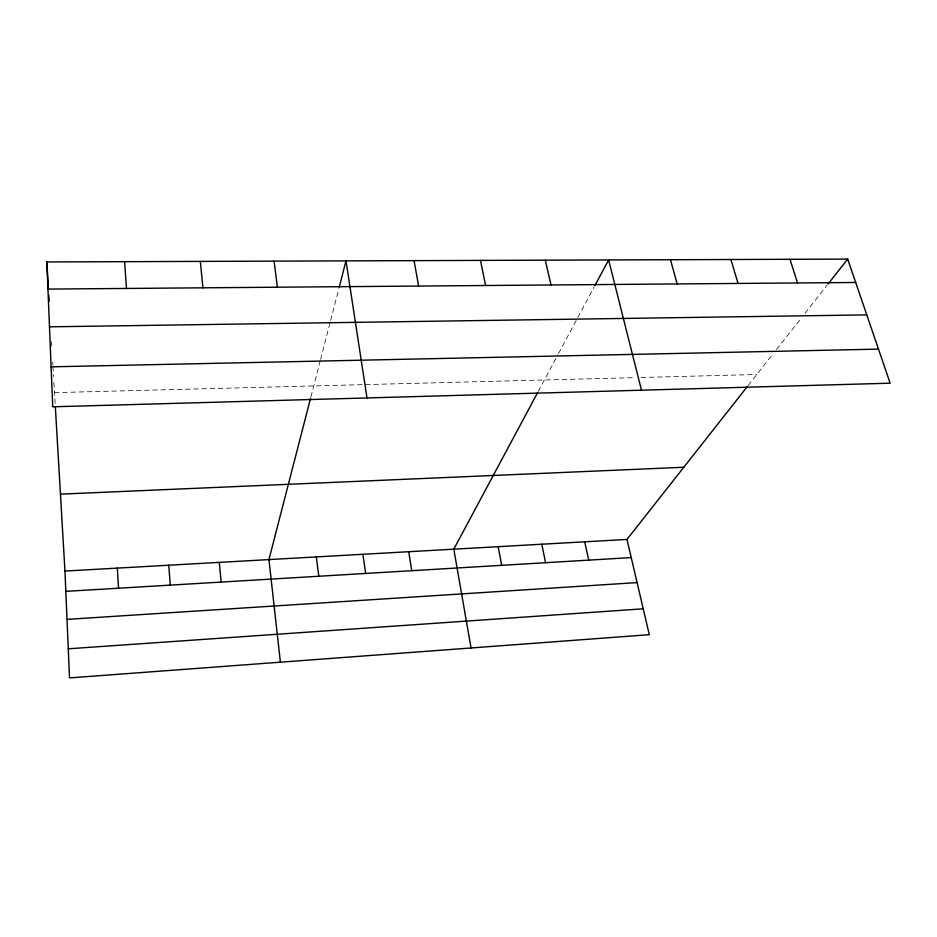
<?xml version="1.0" encoding="UTF-8"?>
<svg xmlns="http://www.w3.org/2000/svg" width="937" height="937" viewBox="0 0 937 937"><rect width="100%" height="100%" fill="white"/><g stroke="black" fill="none" stroke-linecap="round" stroke-linejoin="round"><path stroke-width="0.7" stroke-dasharray="4.68 3.51" d="M310.908 396.901L320.243 360.71M320.606 359.304L330.281 321.813M330.644 320.431L338.854 288.596M538.225 391.479L557.855 354.818M558.522 353.565L594.187 286.945M748.066 385.634L772.931 354.045M776.504 349.513L801.416 317.866M804.965 313.356L827.195 285.117M54.51 392.626L635.345 377.634M641.142 377.482L756.827 374.495M51.523 341.724L51.781 346.058M52.718 362.022L52.882 364.938M52.964 366.39L53.561 376.592M53.913 382.425L55.26 405.405"/><path stroke-width="1.41" d="M310.557 398.272L268.942 559.588L280.397 662.19M339.217 287.202L345.999 260.884L366.999 397.944M537.545 392.755L453.801 549.176L471.065 647.971M594.878 285.656L608.64 259.947L641.482 390.202M626.97 539.431L649.294 634.689L69.502 677.908L64.958 571.066L626.97 539.431L747.187 386.747M828.085 283.981L847.692 259.092L890.15 383.186L52.73 406.81L46.85 261.95L847.692 259.092M68.26 648.802L643.227 608.804M67.007 619.38L637.09 582.591M65.824 591.364L631.233 557.585M60.448 494.139L683.799 467.258M51.113 366.835L878.496 349.126M49.485 326.826L866.784 314.891M47.951 289.088L855.692 282.482M789.961 259.303L797.539 282.951M730.907 259.514L738.051 283.442M670.482 259.725L677.158 283.934M545.322 260.17L550.979 284.977M584.711 541.809L588.741 560.127M541.773 544.233L545.568 562.704M480.482 260.404L485.6 285.504M498.144 546.681L501.693 565.327M414.06 260.638L418.605 286.054M408.731 551.717L411.753 570.703M362.9 554.294L365.653 573.456M316.319 556.918L318.791 576.255M274.108 261.142L277.387 287.214M200.331 261.411L202.931 287.823M219.281 562.376L221.155 582.088M168.754 565.222L170.3 585.121M124.598 261.681L126.472 288.444M117.324 568.115L118.53 588.213M46.85 261.95L48.466 289.58M48.806 295.401L49.146 301.21M55.342 406.822L64.958 571.066"/></g></svg>
